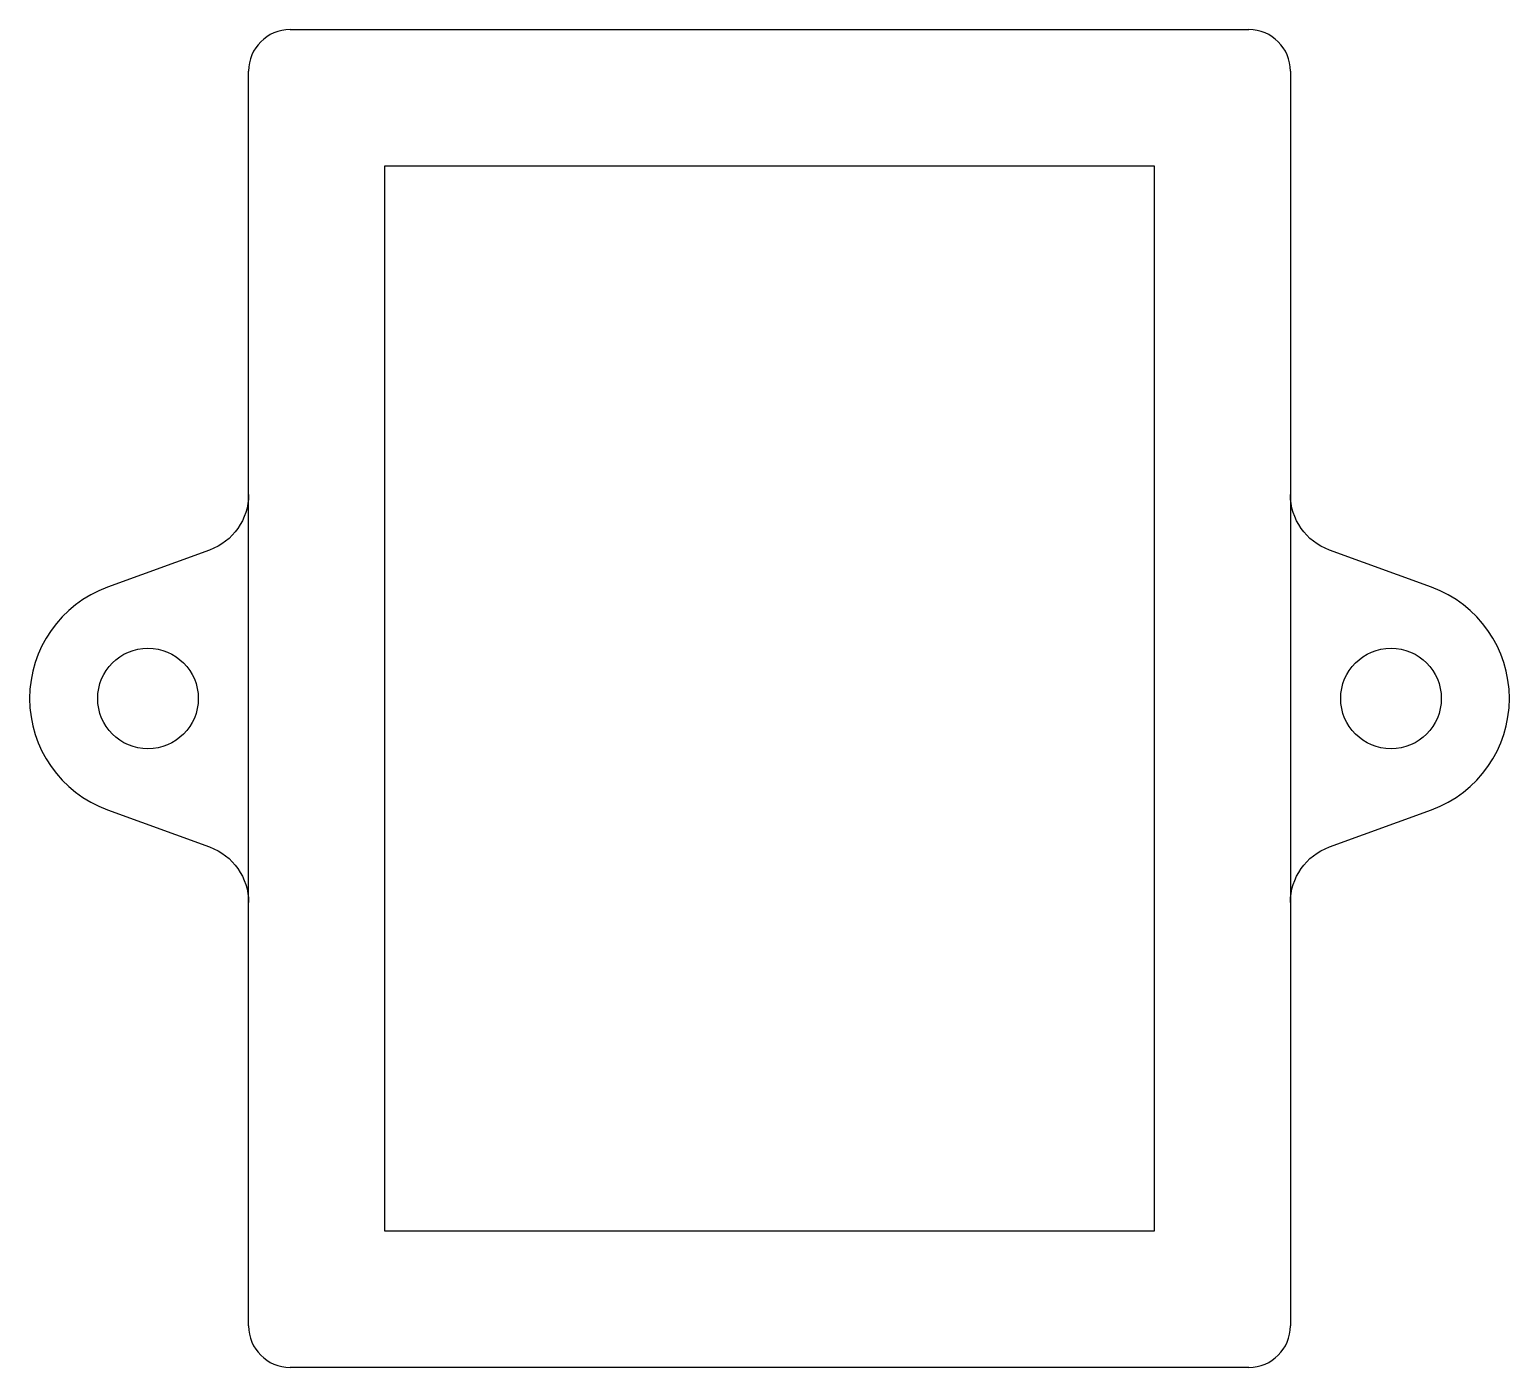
# Model space of a CAD drawing. Header units: millimetres. Extents: x -12.5 to 12.5, y -11.3 to 11.3.
import ezdxf

# ---------------------------------------------------------------- set-up
doc = ezdxf.new("R2010")
doc.units = ezdxf.units.MM
doc.layers.get('0').update_dxf_attribs({"linetype": 'CONTINUOUS'})

msp = doc.modelspace()

# ---------------------------------------------------------------- linework, layer by layer
for p, q in [((-8.1, 11.3), (8.1, 11.3)), ((-8.8, -10.6), (-8.8, 10.6)), ((8.8, 10.6), (8.8, -10.6)), ((8.1, -11.3), (-8.1, -11.3))]:
    msp.add_line(p, q)
msp.add_lwpolyline([(-6.5, 9), (6.5, 9), (6.5, -9), (-6.5, -9)], close=True)
for points in [[(-11.184, 1.879, 0.700208), (-11.184, -1.879), (-9.458, -2.508, -0.315299), (-8.8, -3.447), (-8.8, 3.447, -0.315299), (-9.458, 2.508)], [(11.184, -1.879, 0.700208), (11.184, 1.879), (9.458, 2.508, -0.315299), (8.8, 3.447), (8.8, -3.447, -0.315299), (9.458, -2.508)]]:
    msp.add_lwpolyline(points, format="xyb", close=True)
for centre in [(-10.5, 0), (10.5, 0)]:
    msp.add_circle(centre, 0.85)
for centre, start, end in [((-8.1, 10.6), 90, 180), ((8.1, 10.6), 0, 90), ((-8.1, -10.6), 180, 270), ((8.1, -10.6), -90, 0)]:
    msp.add_arc(centre, 0.7, start, end)

doc.saveas('drawing.dxf')
